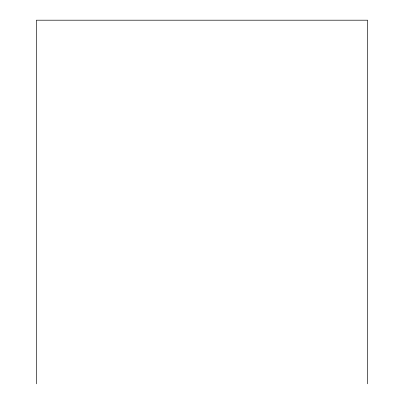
<?xml version="1.0" encoding="UTF-8"?>
<svg xmlns="http://www.w3.org/2000/svg" width="404" height="404" viewBox="0 0 404 404"><rect width="100%" height="100%" fill="white"/><g stroke="black" fill="none" stroke-linecap="round" stroke-linejoin="round"><path stroke-width="0.61" d="M367.6 383.8L367.6 20.2L36.4 20.2L36.4 383.8"/></g></svg>
